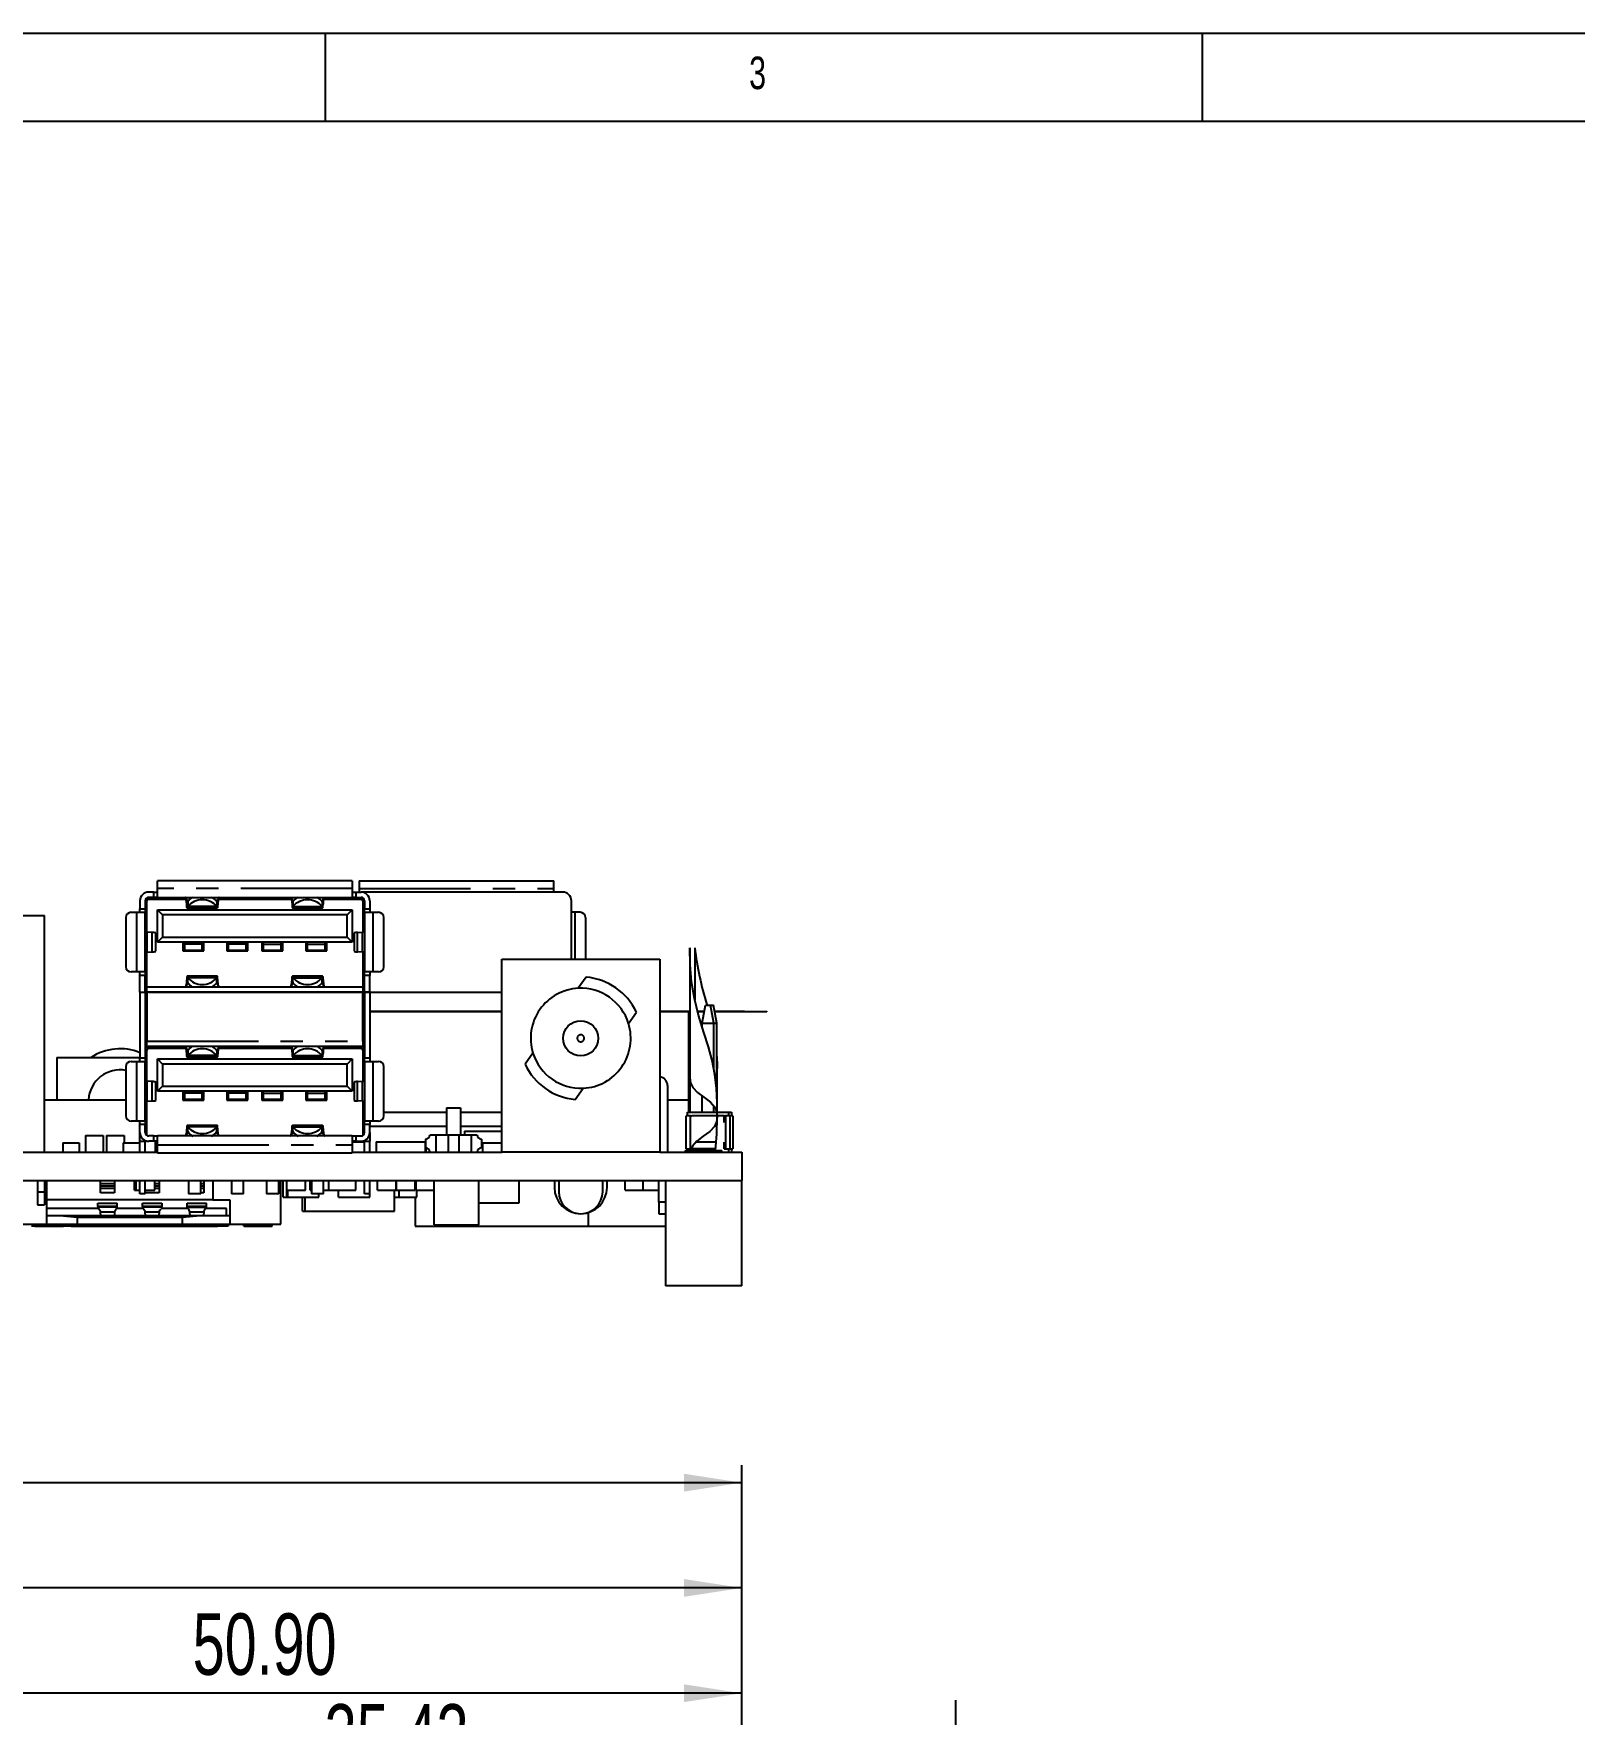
# Model space of a CAD drawing. Extents: x 5 to 415, y 3 to 292.
# Drawn here: x 93.4 to 181.2, y 196.2 to 292 of the extents above; entities that cross this region are included whole.
import ezdxf
from ezdxf.enums import TextEntityAlignment as Align

# ---------------------------------------------------------------- set-up
doc = ezdxf.new("R2010")
doc.units = 0
doc.linetypes.add('PHANTOM', pattern=[12.7, 6.35, -1.27, 1.27, -1.27, 1.27, -1.27])
doc.layers.get('0').update_dxf_attribs({"linetype": 'CONTINUOUS'})
doc.dimstyles.new('SLDDIMSTYLE0', dxfattribs={"dimtxt": 3.5, "dimasz": 3.302, "dimexe": 0, "dimexo": 0.0625, "dimgap": 0.875, "dimtad": 1, "dimrnd": 1e-09, "dimzin": 12, "dimsah": 1, "dimcen": 0.09, "dimazin": 3, "dimtfac": 1, "dimtmove": 0, "dimatfit": 3})
doc.dimstyles.new('SLDDIMSTYLE1', dxfattribs={"dimtxt": 3.5, "dimasz": 3.302, "dimexe": 0, "dimexo": 0.0625, "dimgap": 0.875, "dimtad": 1, "dimrnd": 1e-09, "dimzin": 12, "dimsah": 1, "dimcen": 0.09, "dimazin": 3, "dimtfac": 1, "dimtofl": 0, "dimtmove": 0, "dimatfit": 3})
doc.dimstyles.new('SLDDIMSTYLE2', dxfattribs={"dimtxt": 3.5, "dimasz": 3.302, "dimexe": 0, "dimexo": 0.0625, "dimgap": 0.875, "dimtad": 1, "dimrnd": 1e-09, "dimzin": 4, "dimsah": 1, "dimcen": 0.09, "dimazin": 3, "dimtfac": 1, "dimtofl": 0, "dimtmove": 0, "dimatfit": 3})

# ---------------------------------------------------------------- blocks, each defined once
blk = doc.blocks.new('_D_1')
at = {"color": 7, "linetype": 'CONTINUOUS'}
for p, q in [((98.32, 183.652), (98.32, 193.241)), ((133.75, 181.352), (133.75, 193.241)), ((133.75, 192.241), (98.32, 192.241))]:
    blk.add_line(p, q, dxfattribs=at)
for points in [[(98.32, 192.241), (101.622, 191.733), (101.622, 192.749)], [(133.75, 192.241), (130.448, 192.749), (130.448, 191.733)]]:
    blk.add_solid(points, dxfattribs=at)
at = {"color": 7, "linetype": 'CONTINUOUS', "width": 0.7}
blk.add_text('35.43', height=3.5, dxfattribs=at).set_placement((109.981, 192.241), align=Align.BOTTOM_LEFT)
blk = doc.blocks.new('_D_2')
at = {"color": 7, "linetype": 'CONTINUOUS'}
for p, q in [((82.85, 183.652), (82.85, 198.414)), ((133.75, 181.352), (133.75, 198.414)), ((133.75, 197.414), (82.85, 197.414))]:
    blk.add_line(p, q, dxfattribs=at)
for points in [[(82.85, 197.414), (86.152, 196.906), (86.152, 197.922)], [(133.75, 197.414), (130.448, 197.922), (130.448, 196.906)]]:
    blk.add_solid(points, dxfattribs=at)
at = {"color": 7, "linetype": 'CONTINUOUS', "width": 0.7}
blk.add_text('50.90', height=3.5, dxfattribs=at).set_placement((102.456, 197.414), align=Align.BOTTOM_LEFT)
blk = doc.blocks.new('_D_3')
at = {"color": 7, "linetype": 'CONTINUOUS'}
for p, q in [((41.778, 184.575), (41.778, 204.414)), ((133.75, 181.352), (133.75, 204.414)), ((133.75, 203.414), (41.778, 203.414))]:
    blk.add_line(p, q, dxfattribs=at)
for points in [[(41.778, 203.414), (45.08, 202.906), (45.08, 203.922)], [(133.75, 203.414), (130.448, 203.922), (130.448, 202.906)]]:
    blk.add_solid(points, dxfattribs=at)
at = {"color": 7, "linetype": 'CONTINUOUS', "width": 0.7}
blk.add_text('91.97', height=3.5, dxfattribs=at).set_placement((81.074, 203.414), align=Align.BOTTOM_LEFT)
blk = doc.blocks.new('_D_11')
at = {"color": 7, "linetype": 'CONTINUOUS'}
for p, q in [((33.75, 181.352), (33.75, 210.414)), ((133.75, 181.352), (133.75, 210.414)), ((133.75, 209.414), (33.75, 209.414))]:
    blk.add_line(p, q, dxfattribs=at)
for points in [[(33.75, 209.414), (37.052, 208.906), (37.052, 209.922)], [(133.75, 209.414), (130.448, 209.922), (130.448, 208.906)]]:
    blk.add_solid(points, dxfattribs=at)
at = {"color": 7, "linetype": 'CONTINUOUS', "width": 0.7}
blk.add_text('100', height=3.5, dxfattribs=at).set_placement((83.014, 209.414, -81.793), align=Align.BOTTOM_LEFT)
blk = doc.blocks.new('_D_17')
at = {"color": 7, "linetype": 'CONTINUOUS'}
for p, q in [((145.943, 183.202), (145.943, 197.009)), ((124.04, 183.202), (146.943, 183.202)), ((145.943, 183.202), (145.943, 180.352)), ((134.75, 180.352), (146.943, 180.352)), ((145.943, 180.352), (145.943, 174.002))]:
    blk.add_line(p, q, dxfattribs=at)
for points in [[(145.943, 183.202), (146.451, 186.504), (145.435, 186.504)], [(145.943, 180.352), (145.435, 177.05), (146.451, 177.05)]]:
    blk.add_solid(points, dxfattribs=at)
at = {"color": 7, "linetype": 'CONTINUOUS', "width": 0.7}
blk.add_text('2.85', height=3.5, rotation=90, dxfattribs=at).set_placement((145.943, 187.957, -81.793), align=Align.BOTTOM_LEFT)

msp = doc.modelspace()

# ---------------------------------------------------------------- linework, layer by layer
at = {"color": 7, "linetype": 'CONTINUOUS'}
for p, q in [((415, 292), (5, 292)), ((110, 292), (110, 287)), ((160, 287), (160, 292)), ((410, 287), (10, 287)), ((111.55, 243.722), (100.45, 243.722)), ((100.45, 243.272), (100.45, 243.722)), ((111.55, 243.722), (111.55, 243.272)), ((111.94, 243.722), (123.04, 243.722)), ((111.94, 243.722), (111.94, 243.272)), ((123.04, 243.272), (123.04, 243.722)), ((99.45, 242.572), (99.45, 242.122)), ((99.75, 242.572), (99.75, 242.122)), ((99.85, 240.794), (99.85, 242.572)), ((100.25, 243.072), (99.95, 243.072)), ((100.25, 242.772), (99.95, 242.772)), ((99.95, 242.672), (102.083, 242.672)), ((100.25, 243.072), (100.45, 243.072)), ((100.45, 242.772), (100.25, 242.772)), ((100.45, 242.772), (100.45, 243.272)), ((100.45, 242.772), (111.55, 242.772)), ((102.087, 242.772), (102.087, 242.655)), ((102.116, 242.377), (102.087, 242.655)), ((102.116, 242.589), (102.097, 242.772)), ((102.116, 242.589), (102.116, 242.377)), ((102.172, 242.519), (102.155, 242.482)), ((102.172, 242.519), (102.172, 242.254)), ((103.829, 242.519), (103.829, 242.254)), ((103.846, 242.482), (103.829, 242.519)), ((103.904, 242.772), (103.885, 242.589)), ((103.914, 242.655), (103.885, 242.377)), ((103.885, 242.589), (103.885, 242.377)), ((103.914, 242.772), (103.914, 242.655)), ((103.917, 242.672), (108.083, 242.672)), ((108.087, 242.772), (108.087, 242.655)), ((108.087, 242.655), (108.116, 242.377)), ((108.097, 242.772), (108.116, 242.589)), ((108.116, 242.589), (108.116, 242.377)), ((108.155, 242.482), (108.172, 242.519)), ((108.172, 242.519), (108.172, 242.254)), ((109.829, 242.519), (109.829, 242.254)), ((109.829, 242.519), (109.846, 242.482)), ((109.885, 242.589), (109.904, 242.772)), ((109.885, 242.377), (109.914, 242.655)), ((109.885, 242.589), (109.885, 242.377)), ((109.914, 242.772), (109.914, 242.655)), ((109.917, 242.672), (112.05, 242.672)), ((111.55, 243.272), (111.55, 242.772)), ((111.55, 243.072), (111.75, 243.072)), ((111.75, 242.772), (111.55, 242.772)), ((111.75, 243.072), (112.05, 243.072)), ((111.75, 242.772), (112.05, 242.772)), ((111.94, 243.272), (111.94, 243.072)), ((123.54, 243.072), (112.05, 243.072)), ((112.15, 242.572), (112.15, 240.794)), ((112.25, 242.572), (112.25, 242.122)), ((112.55, 242.572), (112.55, 242.122)), ((123.04, 243.072), (123.04, 243.272)), ((124.04, 239.242), (124.04, 242.572)), ((78.13, 241.742), (94.01, 241.742)), ((94.01, 228.242), (94.01, 241.742)), ((98.65, 241.622), (98.65, 238.822)), ((98.95, 241.922), (99.25, 241.922)), ((99.25, 241.922), (99.75, 241.922)), ((99.45, 241.922), (99.45, 242.122)), ((99.75, 242.122), (99.75, 241.922)), ((99.75, 238.522), (99.75, 241.922)), ((100.45, 240.222), (100.45, 242.062)), ((100.45, 242.062), (100.739, 241.773)), ((100.45, 242.062), (111.55, 242.062)), ((100.739, 241.773), (100.739, 240.511)), ((111.262, 241.773), (100.739, 241.773)), ((102.146, 242.172), (103.855, 242.172)), ((102.172, 242.254), (102.155, 242.19)), ((103.846, 242.19), (103.829, 242.254)), ((108.146, 242.172), (109.855, 242.172)), ((108.155, 242.19), (108.172, 242.254)), ((109.829, 242.254), (109.846, 242.19)), ((111.55, 242.062), (111.262, 241.773)), ((111.262, 240.511), (111.262, 241.773)), ((111.55, 242.062), (111.55, 240.222)), ((112.25, 241.922), (112.25, 242.122)), ((112.25, 241.922), (112.25, 238.522)), ((112.25, 241.922), (112.75, 241.922)), ((112.55, 242.122), (112.55, 241.922)), ((112.75, 241.922), (113.05, 241.922)), ((113.35, 238.822), (113.35, 241.622)), ((124.24, 241.922), (124.04, 241.922)), ((124.54, 241.922), (124.24, 241.922)), ((124.84, 241.622), (124.84, 239.242)), ((100.145, 240.77), (99.868, 240.792)), ((100.35, 239.697), (100.35, 240.747)), ((100.739, 240.511), (100.45, 240.222)), ((100.739, 240.511), (111.262, 240.511)), ((111.262, 240.511), (111.55, 240.222)), ((111.65, 240.747), (111.65, 239.697)), ((111.855, 240.77), (112.133, 240.792)), ((99.85, 237.672), (99.85, 239.65)), ((99.868, 239.653), (100.145, 239.674)), ((111.55, 240.222), (100.45, 240.222)), ((101.9, 240.222), (101.9, 239.722)), ((101.9, 239.722), (103.1, 239.722)), ((102, 240.109), (102, 240.222)), ((102, 239.772), (102, 240.109)), ((102, 239.772), (103, 239.772)), ((102, 239.772), (102, 239.722)), ((103, 240.109), (103, 240.222)), ((103, 239.772), (103, 240.109)), ((103, 239.772), (103, 239.722)), ((103.1, 239.722), (103.1, 240.222)), ((104.4, 240.222), (104.4, 239.722)), ((104.4, 239.722), (105.6, 239.722)), ((104.5, 240.109), (104.5, 240.222)), ((104.5, 239.772), (104.5, 240.109)), ((104.5, 239.772), (105.5, 239.772)), ((104.5, 239.772), (104.5, 239.722)), ((105.5, 240.109), (105.5, 240.222)), ((105.5, 239.772), (105.5, 240.109)), ((105.5, 239.772), (105.5, 239.722)), ((105.6, 239.722), (105.6, 240.222)), ((106.4, 240.222), (106.4, 239.722)), ((106.4, 239.722), (107.6, 239.722)), ((106.5, 240.109), (106.5, 240.222)), ((106.5, 239.772), (106.5, 240.109)), ((106.5, 239.772), (107.5, 239.772)), ((106.5, 239.772), (106.5, 239.722)), ((107.5, 240.109), (107.5, 240.222)), ((107.5, 239.772), (107.5, 240.109)), ((107.5, 239.772), (107.5, 239.722)), ((107.6, 239.722), (107.6, 240.222)), ((108.9, 240.222), (108.9, 239.722)), ((108.9, 239.722), (110.1, 239.722)), ((109, 240.109), (109, 240.222)), ((109, 239.772), (109, 240.109)), ((109, 239.772), (110, 239.772)), ((109, 239.772), (109, 239.722)), ((110, 240.109), (110, 240.222)), ((110, 239.772), (110, 240.109)), ((110, 239.772), (110, 239.722)), ((110.1, 239.722), (110.1, 240.222)), ((112.133, 239.653), (111.855, 239.674)), ((112.15, 239.65), (112.15, 237.672)), ((130.787, 239.888), (130.787, 232.482)), ((130.787, 239.888), (130.787, 232.488)), ((131.065, 239.888), (131.065, 236.924)), ((99.25, 238.522), (98.95, 238.522)), ((99.75, 238.522), (99.25, 238.522)), ((99.45, 238.322), (99.45, 238.522)), ((99.75, 238.522), (99.75, 238.322)), ((112.75, 238.522), (112.25, 238.522)), ((112.25, 238.322), (112.25, 238.522)), ((112.55, 238.522), (112.55, 238.322)), ((113.05, 238.522), (112.75, 238.522)), ((120.07, 228.242), (120.07, 239.242)), ((120.07, 239.242), (129.07, 239.242)), ((129.07, 239.242), (129.07, 228.242)), ((99.45, 237.372), (99.45, 238.322)), ((99.75, 237.372), (99.75, 238.322)), ((99.85, 237.382), (99.85, 237.672)), ((99.85, 237.672), (112.15, 237.672)), ((102.116, 238.067), (102.087, 237.789)), ((102.087, 237.672), (102.087, 237.789)), ((102.116, 237.855), (102.097, 237.672)), ((102.116, 237.855), (102.116, 238.067)), ((103.855, 238.272), (102.146, 238.272)), ((102.172, 238.19), (102.155, 238.255)), ((102.172, 237.925), (102.155, 237.962)), ((102.172, 237.925), (102.172, 238.19)), ((103.846, 238.255), (103.829, 238.19)), ((103.829, 237.925), (103.829, 238.19)), ((103.846, 237.962), (103.829, 237.925)), ((103.885, 237.855), (103.885, 238.067)), ((103.914, 237.789), (103.885, 238.067)), ((103.904, 237.672), (103.885, 237.855)), ((103.914, 237.672), (103.914, 237.789)), ((108.087, 237.789), (108.116, 238.067)), ((108.087, 237.672), (108.087, 237.789)), ((108.097, 237.672), (108.116, 237.855)), ((108.116, 237.855), (108.116, 238.067)), ((109.855, 238.272), (108.146, 238.272)), ((108.155, 238.255), (108.172, 238.19)), ((108.155, 237.962), (108.172, 237.925)), ((108.172, 237.925), (108.172, 238.19)), ((109.829, 238.19), (109.846, 238.255)), ((109.829, 237.925), (109.829, 238.19)), ((109.829, 237.925), (109.846, 237.962)), ((109.885, 237.855), (109.885, 238.067)), ((109.885, 238.067), (109.914, 237.789)), ((109.885, 237.855), (109.904, 237.672)), ((109.914, 237.672), (109.914, 237.789)), ((112.15, 237.672), (112.15, 237.382)), ((112.25, 237.372), (112.25, 238.322)), ((112.55, 237.372), (112.55, 238.322)), ((124.879, 238.228), (124.431, 237.589)), ((99.45, 237.372), (99.75, 237.372)), ((99.45, 237.372), (99.45, 233.622)), ((99.849, 237.372), (99.75, 237.372)), ((99.75, 237.372), (99.75, 233.622)), ((112.15, 237.372), (99.849, 237.372)), ((99.849, 237.372), (99.849, 234.572)), ((99.95, 237.372), (99.85, 237.382)), ((99.95, 237.372), (112.05, 237.372)), ((112.15, 237.382), (112.05, 237.372)), ((112.25, 237.372), (112.15, 237.372)), ((112.15, 234.572), (112.15, 237.372)), ((112.25, 237.372), (112.55, 237.372)), ((112.25, 237.372), (112.25, 233.847)), ((112.55, 237.372), (112.25, 237.372)), ((112.55, 237.372), (120.07, 237.372)), ((112.55, 237.372), (112.55, 233.622)), ((131.494, 235.608), (131.685, 236.624)), ((131.685, 236.624), (131.964, 236.624)), ((131.964, 236.624), (132.142, 236.624)), ((132.155, 235.608), (131.964, 236.624)), ((132.333, 235.608), (132.142, 236.624)), ((112.25, 236.268), (112.15, 236.268)), ((112.25, 236.242), (112.15, 236.242)), ((120.07, 236.268), (112.55, 236.268)), ((120.07, 236.242), (112.55, 236.242)), ((127.293, 235.585), (127.741, 236.225)), ((130.787, 236.268), (129.07, 236.268)), ((130.787, 236.242), (129.07, 236.242)), ((130.732, 230.528), (130.732, 236.242)), ((131.618, 236.268), (131.231, 236.268)), ((131.613, 236.242), (131.237, 236.242)), ((133.907, 236.268), (132.209, 236.268)), ((133.907, 236.242), (132.214, 236.242)), ((133.907, 236.268), (135.177, 236.268)), ((135.177, 236.242), (133.907, 236.242)), ((135.177, 236.268), (135.177, 236.242)), ((131.494, 235.386), (131.494, 235.608)), ((131.494, 235.608), (132.155, 235.608)), ((132.155, 235.608), (132.333, 235.608)), ((132.155, 232.96), (132.155, 235.608)), ((132.333, 231.293), (132.333, 235.608)), ((99.849, 234.443), (99.849, 234.572)), ((99.85, 234.443), (99.849, 234.443)), ((99.85, 234.272), (99.85, 234.443)), ((112.15, 234.272), (99.85, 234.272)), ((99.85, 232.294), (99.85, 234.072)), ((99.95, 234.172), (102.083, 234.172)), ((102.087, 234.272), (102.087, 234.155)), ((102.116, 233.877), (102.087, 234.155)), ((102.116, 234.089), (102.097, 234.272)), ((102.116, 234.089), (102.116, 233.877)), ((102.172, 234.019), (102.155, 233.982)), ((102.172, 233.754), (102.155, 233.69)), ((102.172, 234.019), (102.172, 233.754)), ((103.829, 234.019), (103.829, 233.754)), ((103.846, 233.982), (103.829, 234.019)), ((103.846, 233.69), (103.829, 233.754)), ((103.904, 234.272), (103.885, 234.089)), ((103.914, 234.155), (103.885, 233.877)), ((103.885, 234.089), (103.885, 233.877)), ((103.914, 234.272), (103.914, 234.155)), ((103.917, 234.172), (108.083, 234.172)), ((108.087, 234.272), (108.087, 234.155)), ((108.087, 234.155), (108.116, 233.877)), ((108.097, 234.272), (108.116, 234.089)), ((108.116, 234.089), (108.116, 233.877)), ((108.155, 233.982), (108.172, 234.019)), ((108.155, 233.69), (108.172, 233.754)), ((108.172, 234.019), (108.172, 233.754)), ((109.829, 234.019), (109.829, 233.754)), ((109.829, 234.019), (109.846, 233.982)), ((109.829, 233.754), (109.846, 233.69)), ((109.885, 234.089), (109.904, 234.272)), ((109.885, 233.877), (109.914, 234.155)), ((109.885, 234.089), (109.885, 233.877)), ((109.914, 234.272), (109.914, 234.155)), ((109.917, 234.172), (112.05, 234.172)), ((112.15, 234.572), (112.15, 234.272)), ((112.15, 234.072), (112.15, 232.294)), ((112.25, 233.847), (112.25, 233.847)), ((112.25, 233.847), (112.25, 233.622)), ((121.848, 233.899), (121.4, 233.259)), ((94.72, 233.642), (99.45, 233.642)), ((94.72, 233.642), (94.72, 231.242)), ((98.65, 233.122), (98.65, 230.322)), ((98.95, 233.422), (99.25, 233.422)), ((99.25, 233.422), (99.75, 233.422)), ((99.45, 233.422), (99.45, 233.622)), ((99.75, 233.622), (99.75, 233.422)), ((99.75, 230.022), (99.75, 233.422)), ((100.45, 231.722), (100.45, 233.562)), ((100.45, 233.562), (100.739, 233.273)), ((100.45, 233.562), (111.55, 233.562)), ((100.739, 233.273), (100.739, 232.011)), ((111.262, 233.273), (100.739, 233.273)), ((102.146, 233.672), (103.855, 233.672)), ((108.146, 233.672), (109.855, 233.672)), ((111.55, 233.562), (111.262, 233.273)), ((111.262, 232.011), (111.262, 233.273)), ((111.55, 233.562), (111.55, 231.722)), ((112.25, 233.422), (112.25, 233.622)), ((112.25, 233.422), (112.25, 230.022)), ((112.25, 233.422), (112.75, 233.422)), ((112.55, 233.622), (112.55, 233.422)), ((112.75, 233.422), (113.05, 233.422)), ((113.35, 230.322), (113.35, 233.122)), ((132.354, 230.965), (132.354, 233.313)), ((100.145, 232.27), (99.868, 232.292)), ((100.35, 231.197), (100.35, 232.247)), ((100.739, 232.011), (100.45, 231.722)), ((100.739, 232.011), (111.262, 232.011)), ((111.262, 232.011), (111.55, 231.722)), ((111.65, 232.247), (111.65, 231.197)), ((111.855, 232.27), (112.133, 232.292)), ((124.261, 231.256), (124.709, 231.896)), ((129.52, 232.045), (129.52, 228.242)), ((130.787, 232.482), (130.787, 230.528)), ((94.01, 231.242), (98.65, 231.242)), ((99.85, 229.199), (99.85, 231.15)), ((99.868, 231.153), (100.145, 231.174)), ((111.55, 231.722), (100.45, 231.722)), ((101.9, 231.722), (101.9, 231.222)), ((101.9, 231.222), (103.1, 231.222)), ((102, 231.609), (102, 231.722)), ((102, 231.272), (102, 231.609)), ((102, 231.272), (103, 231.272)), ((102, 231.272), (102, 231.222)), ((103, 231.609), (103, 231.722)), ((103, 231.272), (103, 231.609)), ((103, 231.272), (103, 231.222)), ((103.1, 231.222), (103.1, 231.722)), ((104.4, 231.722), (104.4, 231.222)), ((104.4, 231.222), (105.6, 231.222)), ((104.5, 231.609), (104.5, 231.722)), ((104.5, 231.272), (104.5, 231.609)), ((104.5, 231.272), (105.5, 231.272)), ((104.5, 231.272), (104.5, 231.222)), ((105.5, 231.609), (105.5, 231.722)), ((105.5, 231.272), (105.5, 231.609)), ((105.5, 231.272), (105.5, 231.222)), ((105.6, 231.222), (105.6, 231.722)), ((106.4, 231.722), (106.4, 231.222)), ((106.4, 231.222), (107.6, 231.222)), ((106.5, 231.609), (106.5, 231.722)), ((106.5, 231.272), (106.5, 231.609)), ((106.5, 231.272), (107.5, 231.272)), ((106.5, 231.272), (106.5, 231.222)), ((107.5, 231.609), (107.5, 231.722)), ((107.5, 231.272), (107.5, 231.609)), ((107.5, 231.272), (107.5, 231.222)), ((107.6, 231.222), (107.6, 231.722)), ((108.9, 231.722), (108.9, 231.222)), ((108.9, 231.222), (110.1, 231.222)), ((109, 231.609), (109, 231.722)), ((109, 231.272), (109, 231.609)), ((109, 231.272), (110, 231.272)), ((109, 231.272), (109, 231.222)), ((110, 231.609), (110, 231.722)), ((110, 231.272), (110, 231.609)), ((110, 231.272), (110, 231.222)), ((110.1, 231.222), (110.1, 231.722)), ((112.133, 231.153), (111.855, 231.174)), ((112.15, 231.15), (112.15, 229.199)), ((129.52, 231.242), (130.705, 231.242)), ((130.705, 231.242), (130.705, 230.528)), ((131.494, 230.528), (131.494, 231.45)), ((132.155, 230.528), (132.155, 230.882)), ((99.25, 230.022), (98.95, 230.022)), ((99.75, 230.022), (99.25, 230.022)), ((99.45, 229.822), (99.45, 230.022)), ((99.75, 230.022), (99.75, 229.822)), ((112.75, 230.022), (112.25, 230.022)), ((112.25, 229.822), (112.25, 230.022)), ((112.55, 230.022), (112.55, 229.822)), ((113.05, 230.022), (112.75, 230.022)), ((116.921, 230.513), (113.35, 230.513)), ((116.921, 230.782), (116.921, 229.242)), ((116.921, 230.782), (117.721, 230.782)), ((117.721, 230.782), (117.721, 229.242)), ((120.07, 230.513), (117.721, 230.513)), ((130.58, 228.445), (130.58, 230.325)), ((130.821, 230.325), (130.58, 230.325)), ((130.656, 230.325), (130.656, 230.528)), ((130.656, 230.528), (132.33, 230.528)), ((130.821, 228.445), (130.821, 230.325)), ((130.821, 230.325), (130.91, 230.325)), ((132.739, 230.325), (130.91, 230.325)), ((132.346, 229.944), (132.296, 229.944)), ((132.351, 230.528), (132.993, 230.528)), ((132.354, 230.292), (132.354, 230.385)), ((132.739, 229.944), (132.739, 230.325)), ((132.739, 230.325), (132.828, 230.325)), ((132.828, 230.325), (132.828, 228.445)), ((133.069, 230.325), (132.828, 230.325)), ((132.993, 230.528), (133.171, 230.528)), ((132.993, 230.528), (132.993, 230.325)), ((133.247, 230.325), (133.069, 230.325)), ((133.069, 230.325), (133.069, 228.445)), ((133.171, 230.528), (133.171, 230.325)), ((133.247, 230.325), (133.247, 228.445)), ((96.341, 229.192), (96.341, 228.242)), ((96.341, 229.192), (97.357, 229.192)), ((97.357, 229.192), (97.357, 228.242)), ((97.535, 229.192), (97.535, 228.242)), ((97.535, 229.192), (98.551, 229.192)), ((98.551, 229.192), (98.551, 228.792)), ((99.45, 229.372), (99.45, 229.822)), ((99.45, 228.872), (99.45, 229.372)), ((99.75, 229.372), (99.75, 229.822)), ((100.25, 229.172), (99.95, 229.172)), ((100.25, 229.172), (100.45, 229.172)), ((111.55, 229.172), (100.45, 229.172)), ((100.45, 228.672), (100.45, 229.172)), ((102.116, 229.567), (102.087, 229.289)), ((102.087, 229.172), (102.087, 229.289)), ((102.116, 229.355), (102.097, 229.172)), ((102.116, 229.355), (102.116, 229.567)), ((103.855, 229.772), (102.146, 229.772)), ((102.172, 229.69), (102.155, 229.755)), ((102.172, 229.425), (102.155, 229.462)), ((102.172, 229.425), (102.172, 229.69)), ((103.846, 229.755), (103.829, 229.69)), ((103.829, 229.425), (103.829, 229.69)), ((103.846, 229.462), (103.829, 229.425)), ((103.885, 229.355), (103.885, 229.567)), ((103.914, 229.289), (103.885, 229.567)), ((103.904, 229.172), (103.885, 229.355)), ((103.914, 229.172), (103.914, 229.289)), ((108.087, 229.289), (108.116, 229.567)), ((108.087, 229.172), (108.087, 229.289)), ((108.097, 229.172), (108.116, 229.355)), ((108.116, 229.355), (108.116, 229.567)), ((109.855, 229.772), (108.146, 229.772)), ((108.155, 229.755), (108.172, 229.69)), ((108.155, 229.462), (108.172, 229.425)), ((108.172, 229.425), (108.172, 229.69)), ((109.829, 229.69), (109.846, 229.755)), ((109.829, 229.425), (109.829, 229.69)), ((109.829, 229.425), (109.846, 229.462)), ((109.885, 229.355), (109.885, 229.567)), ((109.885, 229.567), (109.914, 229.289)), ((109.885, 229.355), (109.904, 229.172)), ((109.914, 229.172), (109.914, 229.289)), ((111.55, 229.172), (111.55, 228.672)), ((111.55, 229.172), (111.75, 229.172)), ((111.75, 229.172), (112.05, 229.172)), ((112.25, 229.372), (112.25, 229.822)), ((112.55, 229.372), (112.55, 229.822)), ((116.921, 229.713), (112.55, 229.713)), ((112.55, 229.372), (112.55, 228.872)), ((115.72, 228.992), (115.72, 228.492)), ((115.97, 229.242), (116.32, 229.242)), ((116.32, 229.242), (116.32, 228.242)), ((116.32, 229.242), (117.02, 229.242)), ((117.02, 229.242), (117.62, 229.242)), ((117.62, 229.242), (118.32, 229.242)), ((120.07, 229.713), (117.721, 229.713)), ((117.943, 229.442), (117.943, 229.242)), ((117.943, 229.442), (120.07, 229.442)), ((118.32, 229.242), (118.32, 228.242)), ((118.32, 229.242), (118.67, 229.242)), ((118.92, 228.992), (118.92, 228.492)), ((78.13, 228.242), (94.01, 228.242)), ((94.01, 228.242), (100.45, 228.242)), ((95.058, 228.792), (95.058, 228.242)), ((95.058, 228.792), (95.988, 228.792)), ((95.988, 228.792), (95.988, 228.242)), ((98.5, 228.792), (98.5, 228.242)), ((98.5, 228.792), (99.45, 228.792)), ((99.45, 228.872), (99.75, 228.872)), ((99.45, 228.242), (99.45, 228.872)), ((99.75, 228.872), (99.75, 228.914)), ((99.75, 228.242), (99.75, 228.872)), ((99.85, 228.872), (99.75, 228.872)), ((99.85, 228.872), (99.85, 228.882)), ((100.25, 228.872), (99.95, 228.872)), ((100.45, 228.872), (100.25, 228.872)), ((100.319, 228.872), (100.319, 228.242)), ((100.45, 228.222), (100.45, 228.672)), ((100.45, 228.222), (111.55, 228.222)), ((111.75, 228.872), (111.55, 228.872)), ((111.55, 228.842), (112.25, 228.842)), ((111.55, 228.672), (111.55, 228.222)), ((111.55, 228.242), (120.07, 228.242)), ((111.75, 228.872), (112.05, 228.872)), ((112.15, 228.882), (112.15, 228.872)), ((112.25, 228.872), (112.15, 228.872)), ((112.25, 228.872), (112.25, 228.914)), ((112.25, 228.872), (112.55, 228.872)), ((112.25, 228.242), (112.25, 228.872)), ((112.25, 228.872), (112.25, 228.872)), ((112.55, 228.242), (112.55, 228.872)), ((112.903, 228.842), (112.903, 228.242)), ((112.903, 228.842), (115.697, 228.842)), ((115.697, 228.842), (115.697, 228.242)), ((115.697, 228.842), (115.72, 228.842)), ((115.748, 228.491), (115.748, 228.242)), ((117.02, 228.242), (117.62, 228.242)), ((118.974, 228.792), (120.07, 228.792)), ((118.974, 228.792), (118.974, 228.242)), ((129.07, 228.242), (120.07, 228.242)), ((129.07, 228.242), (133.75, 228.242)), ((130.52, 228.342), (130.52, 228.242)), ((130.52, 228.342), (132.62, 228.342)), ((130.58, 228.445), (130.821, 228.445)), ((130.656, 228.342), (130.656, 228.445)), ((130.91, 228.549), (130.91, 228.445)), ((132.26, 228.445), (130.91, 228.445)), ((132.291, 228.826), (131.138, 228.826)), ((132.62, 228.242), (132.62, 228.342)), ((132.739, 228.445), (132.739, 228.826)), ((132.739, 228.445), (132.828, 228.445)), ((132.828, 228.445), (133.069, 228.445)), ((132.993, 228.445), (132.993, 228.242)), ((133.069, 228.445), (133.247, 228.445)), ((133.171, 228.445), (133.171, 228.242)), ((133.75, 228.242), (133.75, 226.642)), ((33.75, 226.642), (133.75, 226.642)), ((93.61, 226.642), (93.61, 225.992)), ((94.01, 226.642), (94.01, 225.992)), ((94.147, 224.152), (94.147, 226.642)), ((97.207, 226.442), (97.207, 226.642)), ((98.007, 226.442), (97.207, 226.442)), ((97.207, 226.311), (97.207, 226.442)), ((97.207, 226.205), (97.207, 226.311)), ((97.207, 225.942), (97.207, 226.205)), ((98.007, 226.642), (98.007, 226.442)), ((98.007, 226.442), (98.007, 226.311)), ((98.007, 226.311), (98.007, 226.205)), ((98.007, 226.205), (98.007, 225.942)), ((99.137, 226.092), (99.137, 226.642)), ((99.137, 226.092), (99.238, 226.092)), ((99.238, 226.092), (99.238, 226.642)), ((99.238, 226.092), (99.45, 226.092)), ((99.45, 225.872), (99.45, 226.642)), ((99.75, 225.872), (99.75, 226.642)), ((99.75, 226.092), (100.305, 226.092)), ((100.305, 226.092), (100.305, 226.642)), ((100.547, 226.442), (100.305, 226.442)), ((100.547, 226.642), (100.547, 226.442)), ((100.547, 226.442), (100.547, 226.311)), ((100.547, 226.311), (100.547, 226.205)), ((100.547, 226.205), (100.547, 225.942)), ((102.22, 226.642), (102.22, 225.872)), ((102.92, 225.872), (102.92, 226.642)), ((103.087, 226.442), (102.92, 226.442)), ((103.087, 226.642), (103.087, 226.442)), ((103.087, 226.442), (103.087, 226.311)), ((103.087, 226.311), (103.087, 226.205)), ((103.087, 226.205), (103.087, 225.942)), ((103.607, 226.642), (103.607, 225.542)), ((104.66, 226.642), (104.66, 225.872)), ((105.36, 225.872), (105.36, 226.642)), ((106.67, 226.642), (106.67, 225.872)), ((107.37, 225.872), (107.37, 226.642)), ((107.477, 224.152), (107.477, 226.642)), ((107.618, 225.692), (107.618, 226.642)), ((107.822, 225.692), (107.822, 226.642)), ((107.823, 226.092), (107.823, 226.642)), ((107.823, 226.092), (108.89, 226.092)), ((107.872, 225.692), (107.872, 226.092)), ((108.89, 226.092), (108.89, 226.642)), ((109.144, 226.092), (109.144, 226.642)), ((109.144, 226.092), (109.22, 226.092)), ((109.22, 226.642), (109.22, 225.872)), ((109.92, 225.872), (109.92, 226.642)), ((109.92, 226.092), (110.211, 226.092)), ((110.211, 226.092), (110.211, 226.642)), ((110.211, 226.092), (111.759, 226.092)), ((110.768, 225.692), (110.768, 226.092)), ((111.759, 226.092), (111.759, 226.642)), ((112.25, 225.872), (112.25, 226.642)), ((112.55, 225.872), (112.55, 226.642)), ((112.98, 226.092), (112.98, 226.642)), ((112.98, 226.092), (114.046, 226.092)), ((113.952, 224.892), (113.952, 226.092)), ((114.046, 226.092), (114.046, 226.642)), ((114.072, 226.092), (114.072, 226.642)), ((114.072, 226.092), (115.139, 226.092)), ((114.222, 225.692), (114.222, 226.092)), ((115.139, 226.092), (115.139, 226.642)), ((115.189, 226.092), (115.189, 226.642)), ((115.189, 226.092), (116.214, 226.092)), ((115.238, 225.692), (115.238, 226.092)), ((116.214, 224.102), (116.214, 226.642)), ((118.769, 224.102), (118.769, 226.642)), ((121.057, 225.372), (121.057, 226.642)), ((123.07, 226.642), (123.07, 226.242)), ((123.32, 226.642), (123.32, 225.992)), ((125.82, 225.992), (125.82, 226.642)), ((126.07, 226.242), (126.07, 226.642)), ((127.1, 226.092), (127.1, 226.642)), ((127.1, 226.092), (128.136, 226.092)), ((128.136, 226.092), (128.136, 226.642)), ((128.136, 226.092), (129.02, 226.092)), ((129.02, 225.406), (129.02, 226.642)), ((129.395, 226.642), (129.395, 220.642)), ((133.745, 220.642), (133.745, 226.642)), ((93.61, 225.992), (93.61, 225.242)), ((93.61, 225.242), (94.01, 225.242)), ((94.01, 225.992), (94.01, 225.242)), ((103.607, 225.542), (94.147, 225.542)), ((97.059, 225.161), (97.058, 225.342)), ((98.156, 225.161), (97.059, 225.161)), ((97.059, 225.161), (97.059, 225.107)), ((98.007, 225.942), (97.207, 225.942)), ((98.156, 225.161), (98.156, 225.342)), ((98.156, 225.107), (98.156, 225.161)), ((99.75, 225.872), (99.45, 225.872)), ((99.599, 225.161), (99.598, 225.342)), ((100.696, 225.161), (99.599, 225.161)), ((99.599, 225.161), (99.599, 225.107)), ((100.547, 225.942), (99.75, 225.942)), ((100.696, 225.342), (100.696, 225.161)), ((100.696, 225.107), (100.696, 225.161)), ((102.139, 225.161), (102.138, 225.342)), ((103.236, 225.161), (102.139, 225.161)), ((102.139, 225.107), (102.139, 225.161)), ((102.92, 225.872), (102.22, 225.872)), ((103.087, 225.942), (102.92, 225.942)), ((103.236, 225.161), (103.236, 225.342)), ((103.236, 225.107), (103.236, 225.161)), ((103.607, 225.542), (104.577, 225.542)), ((104.577, 225.542), (104.577, 224.152)), ((105.36, 225.872), (104.66, 225.872)), ((107.37, 225.872), (106.67, 225.872)), ((107.618, 225.692), (107.822, 225.692)), ((107.822, 225.692), (107.872, 225.692)), ((107.872, 225.692), (109.65, 225.692)), ((108.711, 224.892), (108.711, 225.692)), ((108.872, 224.892), (108.872, 225.692)), ((109.92, 225.872), (109.22, 225.872)), ((109.65, 225.692), (109.65, 225.872)), ((110.768, 225.692), (112.546, 225.692)), ((112.55, 225.872), (112.25, 225.872)), ((112.546, 225.692), (112.546, 225.872)), ((113.952, 225.692), (114.222, 225.692)), ((114.222, 225.692), (115.238, 225.692)), ((115.131, 225.692), (115.131, 224.042)), ((118.769, 225.372), (121.057, 225.372)), ((129.395, 225.406), (129.02, 225.406)), ((129.02, 225.406), (129.02, 224.742)), ((97.078, 225.042), (94.147, 225.042)), ((94.147, 224.642), (94.887, 224.642)), ((94.887, 224.642), (95.887, 224.542)), ((94.887, 224.642), (102.867, 224.642)), ((95.887, 224.542), (101.867, 224.542)), ((95.887, 224.142), (95.887, 224.542)), ((97.081, 225.064), (97.081, 225.062)), ((98.007, 224.851), (97.992, 224.642)), ((98.134, 225.062), (98.134, 225.064)), ((99.618, 225.042), (98.137, 225.042)), ((99.621, 225.064), (99.621, 225.062)), ((100.547, 224.851), (100.532, 224.642)), ((102.181, 225.042), (100.677, 225.042)), ((101.867, 224.542), (102.867, 224.642)), ((101.867, 224.142), (101.867, 224.542)), ((102.161, 225.068), (102.161, 225.062)), ((102.867, 224.642), (104.577, 224.642)), ((103.087, 224.851), (103.072, 224.642)), ((103.214, 225.062), (103.214, 225.064)), ((104.377, 225.042), (103.217, 225.042)), ((104.377, 224.642), (104.377, 225.042)), ((108.711, 224.892), (108.872, 224.892)), ((108.872, 224.892), (113.952, 224.892)), ((125.01, 224.032), (125.01, 224.808)), ((129.02, 224.742), (129.395, 224.742)), ((90.277, 224.152), (94.147, 224.152)), ((92.887, 224.142), (95.887, 224.142)), ((93.453, 224.042), (93.277, 224.042)), ((93.453, 224.042), (95.102, 224.042)), ((95.526, 224.042), (95.102, 224.042)), ((95.526, 224.042), (103.877, 224.042)), ((95.887, 224.142), (101.867, 224.142)), ((101.867, 224.142), (104.867, 224.142)), ((104.477, 224.042), (103.877, 224.042)), ((104.477, 224.142), (104.477, 224.042)), ((104.577, 224.152), (107.477, 224.152)), ((104.867, 224.142), (104.867, 224.152)), ((104.867, 224.142), (106.577, 224.142)), ((105.377, 224.042), (105.377, 224.142)), ((105.377, 224.042), (105.477, 224.042)), ((105.477, 224.042), (105.477, 224.142)), ((105.477, 224.042), (105.507, 224.042)), ((105.507, 224.042), (105.507, 224.142)), ((105.507, 224.042), (105.567, 224.042)), ((105.567, 224.042), (105.567, 224.142)), ((105.567, 224.042), (105.686, 224.042)), ((105.686, 224.042), (105.686, 224.142)), ((105.686, 224.042), (105.805, 224.042)), ((105.805, 224.042), (105.805, 224.142)), ((105.805, 224.042), (105.954, 224.042)), ((105.954, 224.042), (105.954, 224.142)), ((105.954, 224.042), (106.401, 224.042)), ((106.401, 224.042), (106.401, 224.142)), ((106.401, 224.042), (106.55, 224.042)), ((106.55, 224.042), (106.55, 224.142)), ((106.55, 224.042), (106.669, 224.042)), ((106.577, 224.152), (106.577, 224.142)), ((106.577, 224.142), (107.477, 224.142)), ((106.669, 224.042), (106.669, 224.142)), ((106.669, 224.042), (106.788, 224.042)), ((106.788, 224.042), (106.788, 224.142)), ((106.788, 224.042), (106.847, 224.042)), ((106.847, 224.042), (106.847, 224.142)), ((106.847, 224.042), (106.877, 224.042)), ((106.877, 224.042), (106.877, 224.142)), ((106.877, 224.042), (106.977, 224.042)), ((106.977, 224.042), (106.977, 224.142)), ((107.477, 224.152), (107.477, 224.142)), ((115.131, 224.042), (125.01, 224.042)), ((116.214, 224.102), (118.769, 224.102)), ((125.01, 224.032), (129.395, 224.032)), ((133.745, 220.642), (129.395, 220.642))]:
    msp.add_line(p, q, dxfattribs=at)
at = {"color": 8, "linetype": 'PHANTOM'}
for p, q in [((100.25, 242.772), (100.25, 243.072)), ((111.55, 243.272), (100.45, 243.272)), ((102.213, 242.589), (102.116, 242.589)), ((102.155, 242.482), (102.155, 242.19)), ((103.885, 242.589), (103.788, 242.589)), ((103.846, 242.482), (103.846, 242.19)), ((108.116, 242.589), (108.213, 242.589)), ((108.155, 242.482), (108.155, 242.19)), ((109.788, 242.589), (109.885, 242.589)), ((109.846, 242.482), (109.846, 242.19)), ((111.75, 243.072), (111.75, 242.772)), ((111.94, 243.272), (123.04, 243.272)), ((99.25, 241.922), (99.25, 238.522)), ((99.45, 242.122), (99.75, 242.122)), ((103.829, 242.254), (102.172, 242.254)), ((108.172, 242.254), (109.829, 242.254)), ((112.25, 242.122), (112.55, 242.122)), ((112.75, 238.522), (112.75, 241.922)), ((124.24, 241.922), (124.24, 239.242)), ((99.868, 239.653), (99.868, 240.792)), ((100.145, 239.674), (100.145, 240.77)), ((111.855, 239.674), (111.855, 240.77)), ((112.133, 239.653), (112.133, 240.792)), ((103, 240.109), (102, 240.109)), ((105.5, 240.109), (104.5, 240.109)), ((106.5, 240.109), (107.5, 240.109)), ((109, 240.109), (110, 240.109)), ((99.75, 238.322), (99.45, 238.322)), ((102.213, 237.855), (102.116, 237.855)), ((102.155, 237.962), (102.155, 238.255)), ((103.829, 238.19), (102.172, 238.19)), ((103.885, 237.855), (103.788, 237.855)), ((103.846, 237.962), (103.846, 238.255)), ((108.116, 237.855), (108.213, 237.855)), ((108.155, 237.962), (108.155, 238.255)), ((108.172, 238.19), (109.829, 238.19)), ((109.788, 237.855), (109.885, 237.855)), ((109.846, 237.962), (109.846, 238.255)), ((112.55, 238.322), (112.25, 238.322)), ((133.907, 236.242), (133.907, 236.268)), ((99.849, 234.572), (112.15, 234.572)), ((102.213, 234.089), (102.116, 234.089)), ((102.155, 233.982), (102.155, 233.69)), ((103.829, 233.754), (102.172, 233.754)), ((103.885, 234.089), (103.788, 234.089)), ((103.846, 233.982), (103.846, 233.69)), ((108.116, 234.089), (108.213, 234.089)), ((108.155, 233.982), (108.155, 233.69)), ((108.172, 233.754), (109.829, 233.754)), ((109.788, 234.089), (109.885, 234.089)), ((109.846, 233.982), (109.846, 233.69)), ((99.25, 233.422), (99.25, 230.022)), ((99.45, 233.622), (99.75, 233.622)), ((112.25, 233.622), (112.55, 233.622)), ((112.75, 230.022), (112.75, 233.422)), ((99.868, 231.153), (99.868, 232.292)), ((100.145, 231.174), (100.145, 232.27)), ((111.855, 231.174), (111.855, 232.27)), ((112.133, 231.153), (112.133, 232.292)), ((103, 231.609), (102, 231.609)), ((105.5, 231.609), (104.5, 231.609)), ((106.5, 231.609), (107.5, 231.609)), ((109, 231.609), (110, 231.609)), ((99.75, 229.822), (99.45, 229.822)), ((100.25, 228.872), (100.25, 229.172)), ((102.213, 229.355), (102.116, 229.355)), ((102.155, 229.462), (102.155, 229.755)), ((103.829, 229.69), (102.172, 229.69)), ((103.885, 229.355), (103.788, 229.355)), ((103.846, 229.462), (103.846, 229.755)), ((108.116, 229.355), (108.213, 229.355)), ((108.155, 229.462), (108.155, 229.755)), ((108.172, 229.69), (109.829, 229.69)), ((109.788, 229.355), (109.885, 229.355)), ((109.846, 229.462), (109.846, 229.755)), ((111.75, 229.172), (111.75, 228.872)), ((112.55, 229.822), (112.25, 229.822)), ((117.02, 229.242), (117.02, 228.242)), ((117.62, 229.242), (117.62, 228.242)), ((100.45, 228.672), (111.55, 228.672)), ((98.007, 226.311), (97.207, 226.311)), ((97.207, 226.205), (98.007, 226.205)), ((100.547, 226.311), (100.305, 226.311)), ((100.305, 226.205), (100.547, 226.205)), ((103.087, 226.311), (102.92, 226.311)), ((102.92, 226.205), (103.087, 226.205)), ((93.61, 225.992), (94.01, 225.992)), ((98.156, 225.107), (97.059, 225.107)), ((97.207, 224.851), (98.007, 224.851)), ((100.696, 225.107), (99.599, 225.107)), ((99.747, 224.851), (100.547, 224.851)), ((102.139, 225.107), (103.236, 225.107)), ((102.287, 224.851), (103.087, 224.851)), ((93.453, 224.142), (93.453, 224.042)), ((95.102, 224.042), (95.102, 224.142)), ((95.526, 224.142), (95.526, 224.042)), ((103.877, 224.042), (103.877, 224.142))]:
    msp.add_line(p, q, dxfattribs=at)
at = {"color": 7, "linetype": 'CONTINUOUS', "flags": 128}
for points in [[(102.087, 242.655), (102.076, 242.705), (102.063, 242.742), (102.049, 242.764), (102.035, 242.772)], [(102.155, 242.482), (102.147, 242.472), (102.138, 242.479), (102.13, 242.501), (102.123, 242.538), (102.116, 242.589)], [(102.155, 242.19), (102.147, 242.172), (102.138, 242.183), (102.13, 242.222), (102.123, 242.288), (102.116, 242.377)], [(103.885, 242.589), (103.878, 242.538), (103.871, 242.501), (103.863, 242.479), (103.854, 242.472), (103.846, 242.482)], [(103.885, 242.377), (103.878, 242.288), (103.871, 242.222), (103.863, 242.183), (103.854, 242.172), (103.846, 242.19)], [(103.966, 242.772), (103.952, 242.764), (103.938, 242.742), (103.925, 242.705), (103.914, 242.655)], [(108.035, 242.772), (108.049, 242.764), (108.063, 242.742), (108.076, 242.705), (108.087, 242.655)], [(108.116, 242.589), (108.123, 242.538), (108.13, 242.501), (108.138, 242.479), (108.147, 242.472), (108.155, 242.482)], [(108.116, 242.377), (108.123, 242.288), (108.13, 242.222), (108.138, 242.183), (108.147, 242.172), (108.155, 242.19)], [(109.846, 242.482), (109.854, 242.472), (109.863, 242.479), (109.871, 242.501), (109.878, 242.538), (109.885, 242.589)], [(109.846, 242.19), (109.854, 242.172), (109.863, 242.183), (109.871, 242.222), (109.878, 242.288), (109.885, 242.377)], [(109.914, 242.655), (109.925, 242.705), (109.938, 242.742), (109.952, 242.764), (109.966, 242.772)], [(132.252, 228.342), (132.33, 229.296), (132.354, 230.265), (132.344, 231.076), (132.301, 231.87), (132.21, 232.671), (132.059, 233.467), (131.848, 234.262), (131.592, 235.077), (131.285, 236.053), (131.045, 237.003), (130.889, 237.964), (130.811, 238.919), (130.787, 239.888)], [(102.087, 237.789), (102.076, 237.74), (102.063, 237.703), (102.049, 237.68), (102.035, 237.672)], [(102.155, 238.255), (102.147, 238.272), (102.138, 238.261), (102.13, 238.222), (102.123, 238.156), (102.116, 238.067)], [(102.155, 237.962), (102.147, 237.972), (102.138, 237.966), (102.13, 237.943), (102.123, 237.906), (102.116, 237.855)], [(103.885, 238.067), (103.878, 238.156), (103.871, 238.222), (103.863, 238.261), (103.854, 238.272), (103.846, 238.255)], [(103.885, 237.855), (103.878, 237.906), (103.871, 237.943), (103.863, 237.966), (103.854, 237.972), (103.846, 237.962)], [(103.966, 237.672), (103.952, 237.68), (103.938, 237.703), (103.925, 237.74), (103.914, 237.789)], [(108.035, 237.672), (108.049, 237.68), (108.063, 237.703), (108.076, 237.74), (108.087, 237.789)], [(108.116, 238.067), (108.123, 238.156), (108.13, 238.222), (108.138, 238.261), (108.147, 238.272), (108.155, 238.255)], [(108.116, 237.855), (108.123, 237.906), (108.13, 237.943), (108.138, 237.966), (108.147, 237.972), (108.155, 237.962)], [(109.846, 238.255), (109.854, 238.272), (109.863, 238.261), (109.871, 238.222), (109.878, 238.156), (109.885, 238.067)], [(109.846, 237.962), (109.854, 237.972), (109.863, 237.966), (109.871, 237.943), (109.878, 237.906), (109.885, 237.855)], [(109.914, 237.789), (109.925, 237.74), (109.938, 237.703), (109.952, 237.68), (109.966, 237.672)], [(102.087, 234.155), (102.076, 234.205), (102.063, 234.242), (102.049, 234.264), (102.035, 234.272)], [(102.155, 233.982), (102.147, 233.972), (102.138, 233.979), (102.13, 234.001), (102.123, 234.038), (102.116, 234.089)], [(102.155, 233.69), (102.147, 233.672), (102.138, 233.683), (102.13, 233.722), (102.123, 233.788), (102.116, 233.877)], [(103.885, 234.089), (103.878, 234.038), (103.871, 234.001), (103.863, 233.979), (103.854, 233.972), (103.846, 233.982)], [(103.885, 233.877), (103.878, 233.788), (103.871, 233.722), (103.863, 233.683), (103.854, 233.672), (103.846, 233.69)], [(103.966, 234.272), (103.952, 234.264), (103.938, 234.242), (103.925, 234.205), (103.914, 234.155)], [(108.035, 234.272), (108.049, 234.264), (108.063, 234.242), (108.076, 234.205), (108.087, 234.155)], [(108.116, 234.089), (108.123, 234.038), (108.13, 234.001), (108.138, 233.979), (108.147, 233.972), (108.155, 233.982)], [(108.116, 233.877), (108.123, 233.788), (108.13, 233.722), (108.138, 233.683), (108.147, 233.672), (108.155, 233.69)], [(109.846, 233.982), (109.854, 233.972), (109.863, 233.979), (109.871, 234.001), (109.878, 234.038), (109.885, 234.089)], [(109.846, 233.69), (109.854, 233.672), (109.863, 233.683), (109.871, 233.722), (109.878, 233.788), (109.885, 233.877)], [(109.914, 234.155), (109.925, 234.205), (109.938, 234.242), (109.952, 234.264), (109.966, 234.272)], [(130.787, 232.488), (130.824, 232.211), (130.957, 231.933), (131.221, 231.655), (131.592, 231.377), (131.958, 231.099), (132.21, 230.821), (132.328, 230.543), (132.354, 230.265), (132.316, 229.987), (132.184, 229.709), (131.92, 229.432), (131.549, 229.154), (131.183, 228.876), (130.931, 228.598), (130.822, 228.342)], [(132.335, 230.965), (132.334, 230.821), (132.333, 230.818)], [(102.087, 229.289), (102.076, 229.24), (102.063, 229.203), (102.049, 229.18), (102.035, 229.172)], [(102.155, 229.755), (102.147, 229.772), (102.138, 229.761), (102.13, 229.722), (102.123, 229.656), (102.116, 229.567)], [(102.155, 229.462), (102.147, 229.472), (102.138, 229.466), (102.13, 229.443), (102.123, 229.406), (102.116, 229.355)], [(103.885, 229.567), (103.878, 229.656), (103.871, 229.722), (103.863, 229.761), (103.854, 229.772), (103.846, 229.755)], [(103.885, 229.355), (103.878, 229.406), (103.871, 229.443), (103.863, 229.466), (103.854, 229.472), (103.846, 229.462)], [(103.966, 229.172), (103.952, 229.18), (103.938, 229.203), (103.925, 229.24), (103.914, 229.289)], [(108.035, 229.172), (108.049, 229.18), (108.063, 229.203), (108.076, 229.24), (108.087, 229.289)], [(108.116, 229.567), (108.123, 229.656), (108.13, 229.722), (108.138, 229.761), (108.147, 229.772), (108.155, 229.755)], [(108.116, 229.355), (108.123, 229.406), (108.13, 229.443), (108.138, 229.466), (108.147, 229.472), (108.155, 229.462)], [(109.846, 229.755), (109.854, 229.772), (109.863, 229.761), (109.871, 229.722), (109.878, 229.656), (109.885, 229.567)], [(109.846, 229.462), (109.854, 229.472), (109.863, 229.466), (109.871, 229.443), (109.878, 229.406), (109.885, 229.355)], [(109.914, 229.289), (109.925, 229.24), (109.938, 229.203), (109.952, 229.18), (109.966, 229.172)], [(97.059, 225.107), (97.081, 225.063), (97.134, 225.002), (97.203, 224.88), (97.207, 224.851)], [(97.223, 224.642), (97.21, 224.807), (97.207, 224.851)], [(98.156, 225.107), (98.133, 225.063), (98.081, 225.002), (98.012, 224.88), (98.007, 224.851)], [(99.599, 225.107), (99.621, 225.063), (99.674, 225.002), (99.743, 224.88), (99.747, 224.851)], [(99.763, 224.642), (99.75, 224.816), (99.747, 224.851)], [(100.547, 224.851), (100.577, 224.942), (100.637, 225.021)], [(100.668, 225.06), (100.693, 225.092), (100.696, 225.107)], [(102.167, 225.06), (102.142, 225.092), (102.139, 225.107)], [(102.287, 224.851), (102.257, 224.942), (102.197, 225.021)], [(102.303, 224.642), (102.29, 224.807), (102.287, 224.851)], [(103.236, 225.107), (103.213, 225.063), (103.161, 225.002), (103.092, 224.88), (103.087, 224.851)]]:
    msp.add_lwpolyline(points, dxfattribs=at)
at = {"color": 7, "linetype": 'CONTINUOUS'}
msp.add_circle((124.57, 234.742), 1, dxfattribs=at)
for centre, radius, start, end in [((99.95, 242.572), 0.5, 90, 180), ((99.95, 242.572), 0.2, 90, 180), ((99.95, 242.572), 0.1, 90, 180), ((102.651, 242.258), 0.546, 109.56279, 151.39831), ((103, 241.554), 1.086, 40.21955, 139.78045), ((103.35, 242.258), 0.546, 28.60307, 70.43653), ((108.651, 242.258), 0.546, 109.56347, 151.39693), ((109, 241.554), 1.086, 40.21955, 139.78045), ((109.35, 242.258), 0.546, 28.60169, 70.43721), ((112.05, 242.572), 0.5, 0, 90), ((112.05, 242.572), 0.2, 0, 90), ((112.05, 242.572), 0.1, 0, 90), ((123.54, 242.572), 0.5, 0, 90), ((98.95, 241.622), 0.3, 90, 180), ((113.05, 241.622), 0.3, 0, 90), ((124.54, 241.622), 0.3, 0, 90), ((99.856, 240.953), 0.162, 229.13255, 273.93635), ((100.18, 240.135), 0.636, 74.44442, 93.10789), ((111.821, 240.135), 0.636, 86.88786, 105.55983), ((112.144, 240.953), 0.162, 266.06063, 310.87265), ((99.856, 239.491), 0.162, 86.06365, 130.86745), ((100.193, 240.189), 0.517, 264.71667, 287.73102), ((111.808, 240.189), 0.517, 252.26242, 275.28989), ((112.144, 239.491), 0.162, 49.12735, 93.93937), ((151.087, 242.465), 20.187, 187.33414, 196.68984), ((98.95, 238.822), 0.3, 180, 270), ((113.05, 238.822), 0.3, 270, 0), ((103, 238.891), 1.086, 220.21916, 319.78084), ((102.651, 238.186), 0.546, 208.60169, 250.43721), ((103.35, 238.186), 0.546, 289.56347, 331.39693), ((109, 238.891), 1.086, 220.21916, 319.78084), ((108.651, 238.186), 0.546, 208.60307, 250.43653), ((109.35, 238.186), 0.546, 289.56279, 331.39831), ((124.57, 234.742), 2.85, 92.7949, 197.2051), ((124.57, 234.742), 2.85, 17.2051, 92.7949), ((124.57, 234.742), 3.5, 25.06454, 84.93546), ((124.57, 234.742), 2.85, 272.7949, 17.2051), ((98.32, 231.142), 3, 67.8721, 123.55731), ((99.95, 234.072), 0.5, 101.74087, 113.57818), ((99.95, 234.072), 0.2, 90, 180), ((99.95, 234.072), 0.1, 90, 180), ((102.651, 233.758), 0.546, 109.56174, 151.39937), ((103, 233.054), 1.086, 40.21884, 139.78116), ((103.35, 233.758), 0.546, 28.60201, 70.43759), ((108.651, 233.758), 0.546, 109.56241, 151.39799), ((109, 233.054), 1.086, 40.21884, 139.78116), ((109.35, 233.758), 0.546, 28.60063, 70.43826), ((112.05, 234.072), 0.2, 4.04014, 90), ((112.05, 234.072), 0.1, 0, 90), ((112.05, 234.072), 0.5, 66.48395, 78.46304), ((124.57, 234.742), 2.85, 197.2051, 272.7949), ((125.794, 233.22), 6.563, 355.07322, 4.92678), ((98.32, 231.142), 1.8, 79.43518, 176.81526), ((98.95, 233.122), 0.3, 90, 180), ((113.05, 233.122), 0.3, 0, 90), ((124.57, 234.742), 3.5, 205.06454, 264.93546), ((99.856, 232.453), 0.162, 229.13517, 273.93373), ((100.18, 231.635), 0.636, 74.44442, 93.10789), ((111.821, 231.635), 0.636, 86.88786, 105.55983), ((112.144, 232.453), 0.162, 266.06325, 310.87004), ((129.02, 232.045), 0.5, 0, 84.26083), ((99.856, 230.991), 0.162, 86.07491, 130.86275), ((100.193, 231.689), 0.517, 264.7202, 287.72749), ((111.808, 231.689), 0.517, 252.26595, 275.28635), ((112.144, 230.991), 0.162, 49.13205, 93.9281), ((98.95, 230.322), 0.3, 180, 270), ((113.05, 230.322), 0.3, 270, 0), ((99.95, 229.372), 0.5, 180, 270), ((99.95, 229.372), 0.2, 180, 270), ((103, 230.391), 1.086, 220.21955, 319.78045), ((102.651, 229.686), 0.546, 208.60383, 250.43506), ((103.35, 229.686), 0.546, 289.56561, 331.39479), ((109, 230.391), 1.086, 220.21955, 319.78045), ((108.651, 229.686), 0.546, 208.60521, 250.43439), ((109.35, 229.686), 0.546, 289.56494, 331.39617), ((112.05, 229.372), 0.5, 270, 0), ((112.05, 229.372), 0.2, 270, 0), ((115.72, 229.242), 0.25, 270, 0), ((118.92, 229.242), 0.25, 180, 270), ((115.72, 228.242), 0.25, 0, 90), ((118.92, 228.242), 0.25, 90, 180), ((124.57, 226.242), 1.5, 180, 0), ((97.607, 418.586), 193.245, 269.83729, 270.16271), ((100.147, 418.586), 193.245, 269.83729, 270.16271), ((102.687, 418.586), 193.245, 269.83729, 270.16271), ((124.57, 225.992), 1.25, 180, 0)]:
    msp.add_arc(centre, radius, start, end, dxfattribs=at)
at = {"color": 8, "linetype": 'PHANTOM'}
for start, end in [(0.00027, 179.99973), (179.99956, 0.00044)]:
    msp.add_arc((124.57, 234.742), 0.2, start, end, dxfattribs=at)

# ---------------------------------------------------------------- texts
at = {"color": 7, "linetype": 'CONTINUOUS', "width": 0.7}
msp.add_text('3', height=1.852, dxfattribs=at).set_placement((134.167, 288.281), align=Align.BOTTOM_LEFT)

# ---------------------------------------------------------------- dimensions: what is measured, and where the dimension line sits
at = {"color": 7, "linetype": 'CONTINUOUS'}
for base, p2, dimstyle, picture, middle in [((33.75, 209.414), (33.75, 180.352), 'SLDDIMSTYLE1', '_D_11', (86.893, 209.414)), ((41.778, 203.414), (41.778, 183.575), 'SLDDIMSTYLE1', '_D_3', (86.893, 203.414)), ((82.85, 197.414), (82.85, 182.652), 'SLDDIMSTYLE2', '_D_2', (108.274, 197.414)), ((98.32, 192.241), (98.32, 182.652), 'SLDDIMSTYLE1', '_D_1', (115.8, 192.241))]:
    dim = msp.add_linear_dim(base=base, p1=(133.75, 180.352), p2=p2, dimstyle=dimstyle, dxfattribs=at)
    dim.commit()
    dim.dimension.update_dxf_attribs({"geometry": picture, "text_midpoint": middle, "dimtype": 160})
dim = msp.add_linear_dim(base=(145.943, 180.352), p1=(123.04, 183.202), p2=(133.75, 180.352), angle=90, dimstyle='SLDDIMSTYLE0', dxfattribs=at)
dim.commit()
dim.dimension.update_dxf_attribs({"geometry": '_D_17', "text_midpoint": (145.943, 192.483), "dimtype": 160})

doc.saveas('drawing.dxf')
